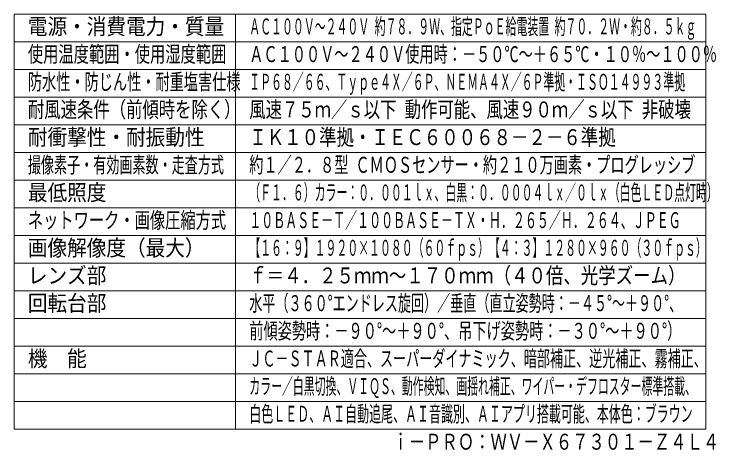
# Model space of a CAD drawing. Units: millimetres on the paper. Extents: x -62 to 64, y -118 to 119.
# Drawn here: x -62.5 to 64.3, y -118.3 to -39.6 of the extents above; entities that cross this region are included whole.
import ezdxf
from ezdxf.enums import TextEntityAlignment as Align

# ---------------------------------------------------------------- set-up
doc = ezdxf.new("R2010")
doc.units = ezdxf.units.MM
doc.layers.add('0-0_MOJI1', color=7, linetype='Continuous')
doc.layers.add('0-1_相当品', color=4, linetype='Continuous')
doc.layers.add('0-3_WAKU', color=4, linetype='Continuous', lineweight=9)
doc.styles.add('ＭＳ ゴシック', font='')
doc.styles.get('ＭＳ ゴシック').set_extended_font_data('MS Gothic')

msp = doc.modelspace()

# ---------------------------------------------------------------- linework, layer by layer
at = {"layer": '0-3_WAKU', "color": 3}
for p, q in [((62.5, -39.564), (-62.5, -39.564)), ((-62.5, -114.564), (-62.5, -39.564)), ((-22.5, -114.564), (-22.5, -39.564)), ((62.5, -114.564), (62.5, -39.564)), ((-62.5, -114.564), (62.5, -114.564))]:
    msp.add_line(p, q, dxfattribs=at)
at = {"layer": '0-3_WAKU'}
for p, q in [((-62.5, -44.564), (62.5, -44.564)), ((-62.5, -49.564), (62.5, -49.564)), ((-62.5, -54.564), (62.5, -54.564)), ((-62.5, -59.564), (62.5, -59.564)), ((62.5, -64.564), (-62.5, -64.564)), ((62.5, -69.564), (-62.5, -69.564)), ((-62.5, -74.564), (62.5, -74.564)), ((-62.5, -79.564), (62.5, -79.564)), ((-62.5, -84.564), (62.5, -84.564)), ((-62.5, -89.564), (62.5, -89.564)), ((-62.5, -94.564), (62.5, -94.564)), ((-62.5, -99.564), (62.5, -99.564)), ((-62.5, -104.564), (62.5, -104.564)), ((62.5, -109.564), (-62.5, -109.564))]:
    msp.add_line(p, q, dxfattribs=at)

# ---------------------------------------------------------------- texts
at = {"layer": '0-0_MOJI1', "style": 'ＭＳ ゴシック'}
for s, height, width, p in [('電源・消費電力・質量', 2.889, 0.9, (-60, -44.119)), ('ＡＣ１００Ｖ～２４０Ｖ 約７８．９Ｗ、指定ＰｏＥ給電装置 約７０．２Ｗ・約８．５ｋｇ', 2.889, 0.5, (-20, -44.119)), ('使用温度範囲・使用湿度範囲', 2.889, 0.7, (-60, -49.119)), ('ＡＣ１００Ｖ～２４０Ｖ使用時：－５０℃～＋６５℃・１０％～１００％', 2.889, 0.65, (-20, -49.119)), ('防水性・防じん性・耐重塩害仕様', 2.889, 0.65, (-60, -54.119)), ('ＩＰ６８／６６、Ｔｙｐｅ４Ｘ／６Ｐ、ＮＥＭＡ４Ｘ／６Ｐ準拠・ＩＳＯ１４９９３準拠', 2.886, 0.5, (-20, -54.119)), ('耐風速条件（前傾時を除く）', 2.889, 0.75, (-60, -59.119)), ('風速７５ｍ／ｓ以下 動作可能、風速９０ｍ／ｓ以下 非破壊', 2.889, 0.75, (-20, -59.119)), ('耐衝撃性・耐振動性', 2.889, 0.9, (-60, -64.119)), ('ＩＫ１０準拠・ＩＥＣ６００６８－２－６準拠', 2.889, 0.8, (-20, -64.119)), ('撮像素子・有効画素数・走査方式', 2.886, 0.6, (-60, -69.119)), ('約１／２．８型 ＣＭＯＳセンサー・約２１０万画素・プログレッシブ', 2.886, 0.65, (-20, -69.119)), ('最低照度', 2.889, 0.9, (-60, -74.119)), ('（Ｆ１．６）カラー：０．００１ｌｘ、白黒：０．０００４ｌｘ／０ｌｘ（白色ＬＥＤ点灯時）', 2.886, 0.5, (-20, -74.119)), ('ネットワーク・画像圧縮方式', 2.886, 0.7, (-60, -79.119)), ('１０ＢＡＳＥ－Ｔ／１００ＢＡＳＥ－ＴＸ・Ｈ．２６５／Ｈ．２６４、ＪＰＥＧ', 2.886, 0.55, (-20, -79.119)), ('画像解像度（最大）', 2.889, 0.9, (-60, -84.119)), ('【１６：９】１９２０×１０８０（６０ｆｐｓ）【４：３】１２８０×９６０（３０ｆｐｓ）', 2.886, 0.5, (-20, -84.119)), ('レンズ部', 2.889, 0.9, (-60, -89.119)), ('ｆ＝４．２５ｍｍ～１７０ｍｍ（４０倍、光学ズーム）', 2.889, 0.8, (-20, -89.119)), ('回転台部', 2.889, 0.9, (-60, -94.119)), ('水平（３６０°エンドレス旋回）／垂直（直立姿勢時：－４５°～＋９０°、', 2.886, 0.6, (-20, -94.119)), ('前傾姿勢時：－９０°～＋９０°、吊下げ姿勢時：－３０°～＋９０°）', 2.889, 0.65, (-20, -99.119)), ('機\u3000能', 2.889, 0.9, (-60, -104.119)), ('ＪＣ－ＳＴＡＲ適合、スーパーダイナミック、暗部補正、逆光補正、霧補正、', 2.886, 0.6, (-20, -104.119)), ('カラー／白黒切換、ＶＩＱＳ、動作検知、画揺れ補正、ワイパー・デフロスター標準搭載、', 2.886, 0.5, (-20, -109.119)), ('白色ＬＥＤ、ＡＩ自動追尾、ＡＩ音識別、ＡＩアプリ搭載可能、本体色：ブラウン', 2.886, 0.55, (-20, -114.119))]:
    msp.add_text(s, height=height, dxfattribs=dict(at, width=width)).set_placement(p, align=Align.BOTTOM_LEFT)
at = {"layer": '0-1_相当品', "style": 'ＭＳ ゴシック', "width": 0.75}
msp.add_text('ｉ－ＰＲＯ：ＷＶ－Ｘ６７３０１－Ｚ４Ｌ４', height=2.886, dxfattribs=at).set_placement((5.86, -119.155), align=Align.BOTTOM_LEFT)

doc.saveas('drawing.dxf')
